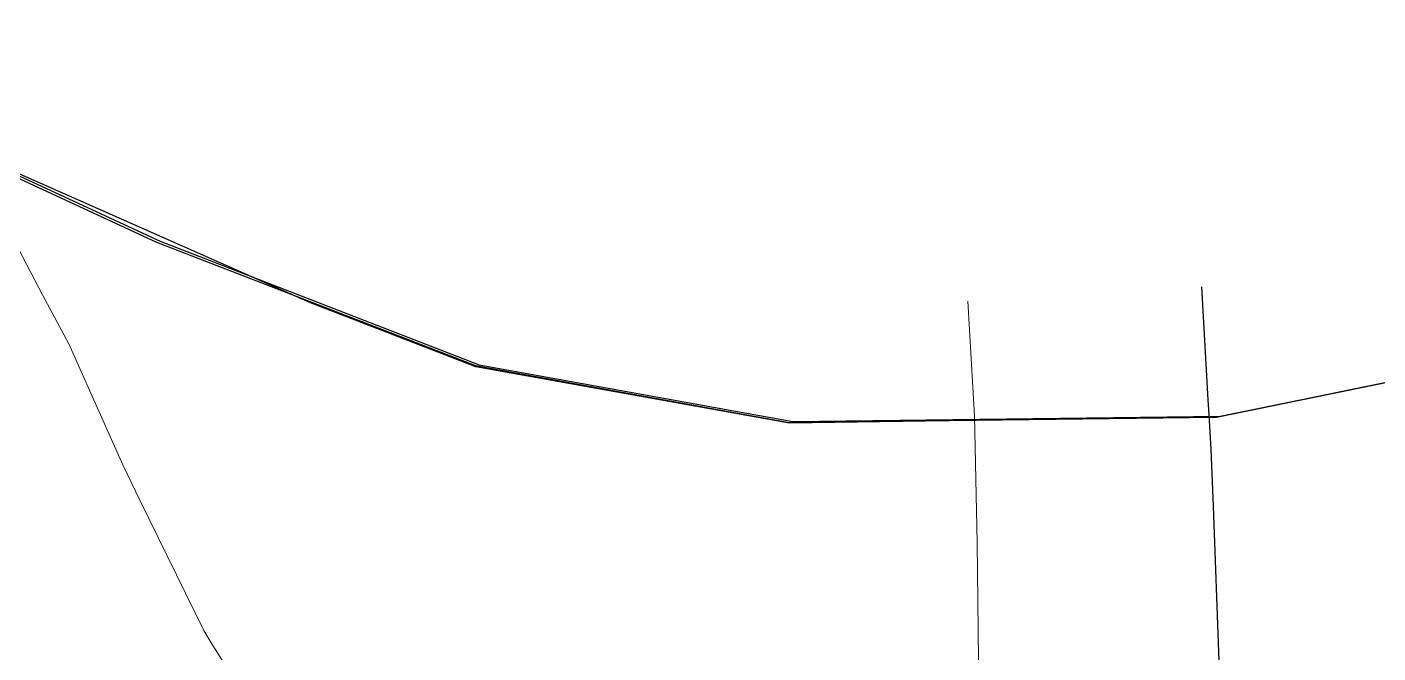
# Model space of a CAD drawing. Header units: millimetres. Extents: x 590121 to 927379, y 438565 to 1441738.
# Drawn here: x 591786 to 592789, y 441455 to 441920 of the extents above; entities that cross this region are included whole.
import ezdxf

# ---------------------------------------------------------------- set-up
doc = ezdxf.new("R2010")
doc.units = ezdxf.units.MM
doc.header["$LTSCALE"] = 10
doc.layers.add('MAJ APRES LE 13.01.2023', color=222, linetype='Continuous', lineweight=30)
doc.layers.add('Roads_others', color=24, linetype='Continuous', lineweight=9)

msp = doc.modelspace()

# ---------------------------------------------------------------- linework, layer by layer
at = {"flags": 128}
for points in [[(591540.6, 441918.3), (591882, 441760.2), (592118.9, 441668.5), (592351.5, 441626.4), (592668.8, 441630.3), (592850.1, 441667.3), (593055.5, 441743.4), (593439.9, 441919.2), (593532.5, 441662.4), (593523.2, 441432.9), (593573.4, 441221.4), (593592.8, 440924.1), (593603, 440767.8), (593620.7, 440496)], [(591540.6, 441918.3), (591882, 441760.2), (592118.9, 441668.5), (592351.5, 441626.4), (592668.8, 441630.3), (592850.1, 441667.3), (593055.5, 441743.4), (593439.9, 441919.2), (593532.5, 441662.4), (593523.2, 441432.9), (593573.4, 441221.4), (593592.8, 440924.1), (593603, 440767.8), (593620.7, 440496)], [(591540.6, 441918.3), (591882, 441760.2), (592118.9, 441668.5), (592351.5, 441626.4), (592668.8, 441630.3), (592850.1, 441667.3), (593055.5, 441743.4), (593439.9, 441919.2), (593532.5, 441662.4), (593523.2, 441432.9), (593573.4, 441221.4), (593592.8, 440924.1), (593603, 440767.8), (593620.7, 440496)], [(591543.3, 441918.9), (591884.7, 441760.8), (592121.6, 441669.1), (592354.3, 441627), (592671.5, 441630.9), (592852.8, 441667.9), (593058.2, 441744), (593442.6, 441919.8), (593535.2, 441663), (593525.9, 441433.5), (593576.1, 441221.9), (593595.5, 440924.6), (593605.7, 440768.4), (593623.4, 440496.6)], [(591543.3, 441918.9), (591884.7, 441760.8), (592121.6, 441669.1), (592354.3, 441627), (592671.5, 441630.9), (592852.8, 441667.9), (593058.2, 441744), (593442.6, 441919.8), (593535.2, 441663), (593525.9, 441433.5), (593576.1, 441221.9), (593595.5, 440924.6), (593605.7, 440768.4), (593623.4, 440496.6)], [(591543.3, 441918.9), (591884.7, 441760.8), (592121.6, 441669.1), (592354.3, 441627), (592671.5, 441630.9), (592852.8, 441667.9), (593058.2, 441744), (593442.6, 441919.8), (593535.2, 441663), (593525.9, 441433.5), (593576.1, 441221.9), (593595.5, 440924.6), (593605.7, 440768.4), (593623.4, 440496.6)]]:
    msp.add_lwpolyline(points, dxfattribs=at)
at = {"layer": 'MAJ APRES LE 13.01.2023', "flags": 128}
for points in [[(593652, 440047.9), (593574.1, 441222.2), (593523.6, 441433.6), (593532.7, 441663.2), (593439.7, 441919.8), (593055.6, 441743.6), (592850.3, 441667.3), (592670.5, 441630.4), (592351.8, 441625.8), (592119.1, 441667.6), (591996.4, 441715), (591540.5, 441916.7)], [(592657.7, 441726.9), (592662.3, 441643.2), (592663, 441632), (592664.5, 441606.6), (592666.2, 441564.1), (592670.6, 441449.5), (592677.2, 441312.1), (592681.2, 441259.9), (592685.5, 441189.6), (592686, 441182.5), (592690.7, 441042.1), (592703, 440678.7), (592706, 440671.6), (592711.9, 440668.1)]]:
    msp.add_lwpolyline(points, dxfattribs=at)
at = {"layer": 'Roads_others'}
for points in [[(591770.6, 441772.3), (591797.7, 441720.5), (591817, 441684.8), (591843.5, 441625.4), (591857, 441595), (591869.6, 441568.7), (591917.2, 441471.8), (591922.6, 441462.7), (591938, 441438.6)], [(592484.2, 441716.4), (592489.1, 441631.2), (592491.1, 441537.3), (592492.1, 441450.4), (592494.9, 441211.2)]]:
    msp.add_lwpolyline(points, dxfattribs=at)

doc.saveas('drawing.dxf')
